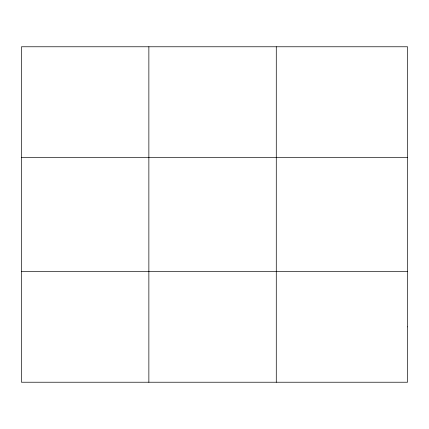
<?xml version="1.0" encoding="UTF-8"?>
<svg xmlns="http://www.w3.org/2000/svg" width="429" height="429" viewBox="0 0 429 429"><rect width="100%" height="100%" fill="white"/><g stroke="black" fill="none" stroke-linecap="round" stroke-linejoin="round"><path stroke-width="0.64" d="M148.863 46.772L148.863 382.228M276.276 46.772L276.276 382.228M21.45 157.47L407.55 157.47M21.45 271.53L407.55 271.53M407.55 326.877L407.55 382.228L21.45 382.228L21.45 46.772L407.55 46.772L407.55 326.877"/></g></svg>
